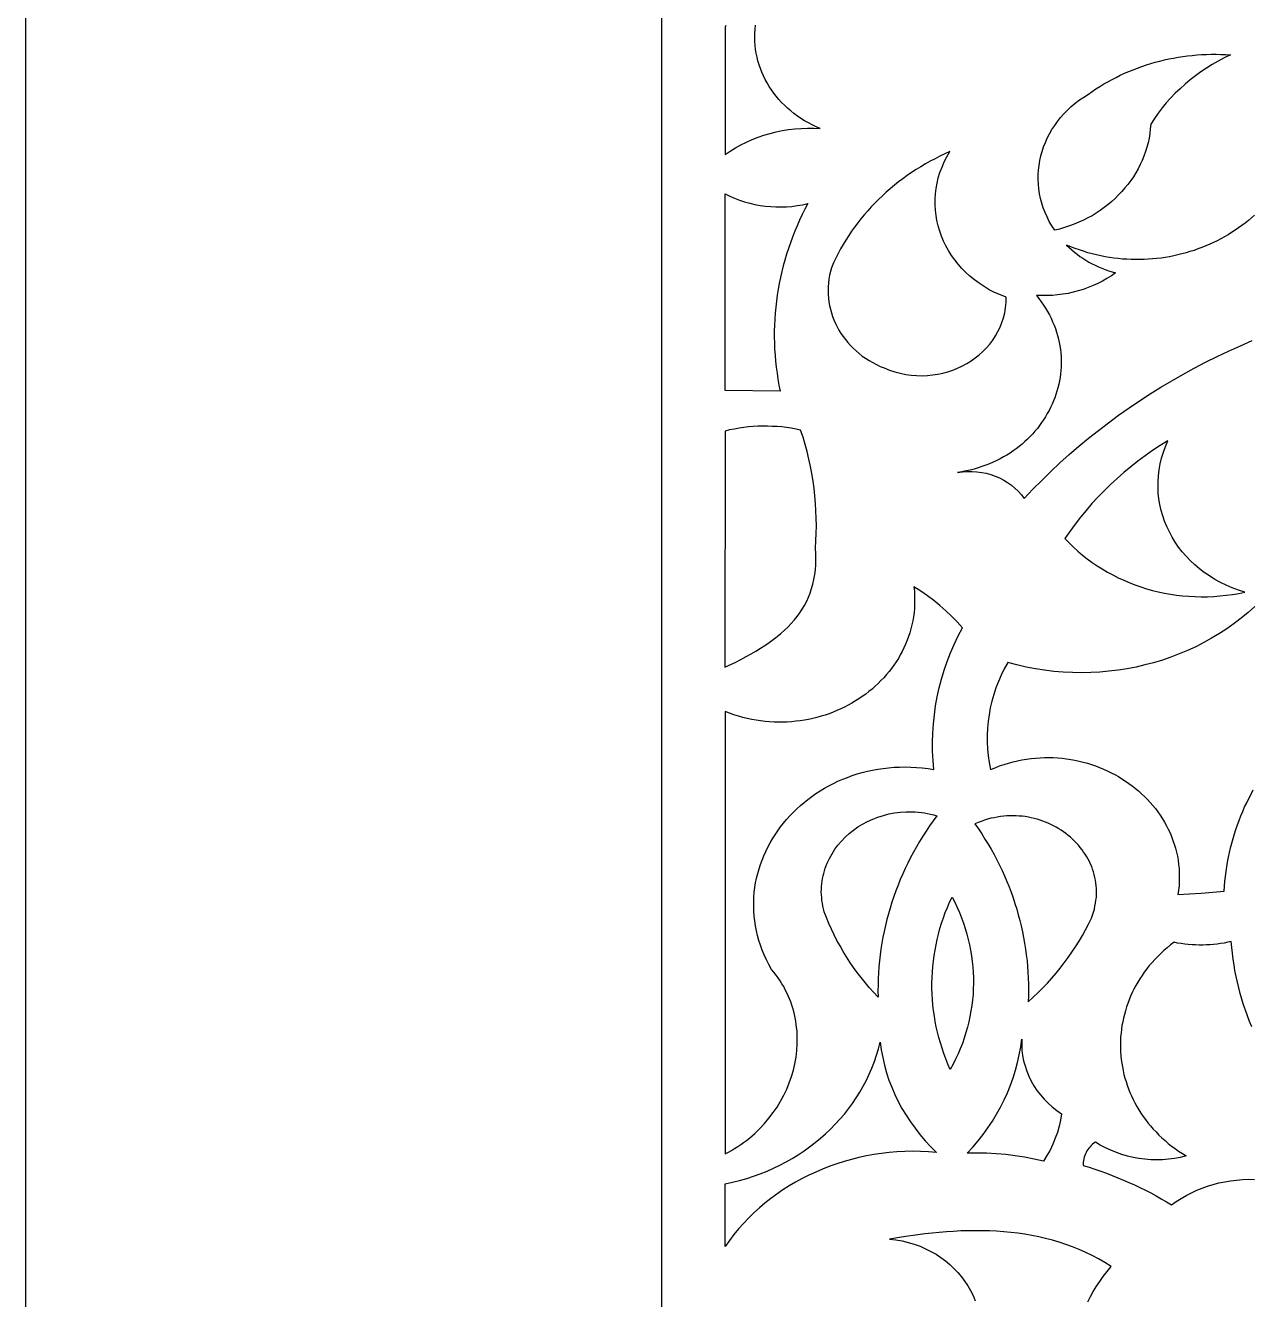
# Model space of a CAD drawing. Extents: x -3069 to -2029, y 258 to 1298.
# Drawn here: x -3069.2 to -2972.8, y 633.8 to 734 of the extents above; entities that cross this region are included whole.
import ezdxf

# ---------------------------------------------------------------- set-up
doc = ezdxf.new("R2010")
doc.units = 0
doc.layers.add('LAYER_1', color=18, linetype='CONTINUOUS')
doc.layers.add('LAYER_2', color=174, linetype='CONTINUOUS')

msp = doc.modelspace()

# ---------------------------------------------------------------- linework, layer by layer
at = {"layer": 'LAYER_1'}
for points in [[(-2333.8, 257.75), (-2029.19, 562.36), (-2029.19, 993.14), (-2333.8, 1297.75), (-2764.58, 1297.75), (-3069.19, 993.14), (-3069.19, 562.36), (-2764.58, 257.75)], [(-2988.26, 717.85), (-2988.48, 718.19), (-2988.68, 718.54), (-2988.86, 718.9), (-2989.02, 719.26), (-2989.16, 719.62), (-2989.28, 719.99), (-2989.37, 720.36), (-2989.45, 720.73), (-2989.5, 721.1), (-2989.54, 721.48), (-2989.56, 721.85), (-2989.55, 722.22), (-2989.53, 722.59), (-2989.49, 722.96), (-2989.43, 723.33), (-2989.35, 723.7), (-2989.25, 724.06), (-2989.13, 724.41), (-2988.99, 724.76), (-2988.84, 725.11), (-2988.66, 725.45), (-2988.47, 725.78), (-2988.26, 726.1), (-2988.04, 726.42), (-2987.79, 726.72), (-2987.53, 727.02), (-2987.25, 727.31), (-2986.96, 727.58), (-2986.65, 727.84), (-2986.32, 728.1), (-2985.97, 728.33), (-2985.61, 728.56), (-2985.31, 728.77), (-2985.01, 728.97), (-2984.7, 729.17), (-2984.39, 729.36), (-2984.07, 729.54), (-2983.75, 729.71), (-2983.42, 729.88), (-2983.1, 730.04), (-2982.76, 730.2), (-2982.43, 730.34), (-2982.09, 730.48), (-2981.75, 730.61), (-2981.4, 730.74), (-2981.05, 730.86), (-2980.7, 730.97), (-2980.35, 731.07), (-2979.99, 731.16), (-2979.63, 731.25), (-2979.27, 731.33), (-2978.91, 731.4), (-2978.54, 731.46), (-2978.18, 731.52), (-2977.81, 731.57), (-2977.44, 731.61), (-2977.07, 731.64), (-2976.7, 731.67), (-2976.32, 731.69), (-2975.95, 731.7), (-2975.57, 731.7), (-2975.2, 731.69), (-2974.82, 731.67), (-2974.44, 731.65), (-2974.93, 731.41), (-2975.41, 731.16), (-2975.87, 730.89), (-2976.33, 730.61), (-2976.77, 730.32), (-2977.19, 730.01), (-2977.61, 729.68), (-2978.01, 729.34), (-2978.4, 728.99), (-2978.78, 728.63), (-2979.14, 728.25), (-2979.48, 727.87), (-2979.81, 727.47), (-2980.13, 727.06), (-2980.42, 726.64), (-2980.71, 726.2), (-2980.74, 725.83), (-2980.78, 725.46), (-2980.84, 725.1), (-2980.92, 724.74), (-2981.01, 724.38), (-2981.12, 724.04), (-2981.25, 723.69), (-2981.38, 723.35), (-2981.54, 723.02), (-2981.7, 722.69), (-2981.88, 722.38), (-2982.07, 722.06), (-2982.28, 721.76), (-2982.5, 721.46), (-2982.73, 721.18), (-2982.97, 720.9), (-2983.23, 720.63), (-2983.49, 720.36), (-2983.77, 720.11), (-2984.06, 719.87), (-2984.36, 719.64), (-2984.67, 719.42), (-2984.99, 719.2), (-2985.32, 719), (-2985.65, 718.82), (-2986, 718.64), (-2986.36, 718.48), (-2986.72, 718.32), (-2987.1, 718.19), (-2987.48, 718.06), (-2987.87, 717.95)], [(-3001.67, 707.02), (-3001.25, 706.85), (-3000.83, 706.71), (-3000.4, 706.6), (-2999.97, 706.51), (-2999.54, 706.45), (-2999.12, 706.42), (-2998.69, 706.41), (-2998.27, 706.43), (-2997.86, 706.47), (-2997.45, 706.54), (-2997.05, 706.62), (-2996.65, 706.73), (-2996.26, 706.86), (-2995.89, 707.01), (-2995.52, 707.19), (-2995.17, 707.38), (-2994.83, 707.59), (-2994.51, 707.82), (-2994.2, 708.06), (-2993.9, 708.33), (-2993.63, 708.61), (-2993.37, 708.9), (-2993.13, 709.21), (-2992.92, 709.54), (-2992.72, 709.88), (-2992.55, 710.23), (-2992.41, 710.59), (-2992.29, 710.97), (-2992.19, 711.36), (-2992.12, 711.76), (-2992.1, 711.96), (-2992.08, 712.17), (-2992.08, 712.38), (-2992.07, 712.59), (-2992.53, 712.77), (-2992.98, 712.97), (-2993.4, 713.18), (-2993.81, 713.42), (-2994.2, 713.68), (-2994.57, 713.95), (-2994.92, 714.24), (-2995.25, 714.54), (-2995.56, 714.85), (-2995.85, 715.18), (-2996.12, 715.53), (-2996.37, 715.88), (-2996.6, 716.25), (-2996.81, 716.62), (-2997, 717), (-2997.16, 717.39), (-2997.3, 717.79), (-2997.42, 718.2), (-2997.52, 718.61), (-2997.59, 719.02), (-2997.64, 719.44), (-2997.66, 719.86), (-2997.66, 720.29), (-2997.63, 720.71), (-2997.58, 721.14), (-2997.51, 721.56), (-2997.41, 721.98), (-2997.28, 722.4), (-2997.12, 722.82), (-2996.94, 723.23), (-2996.73, 723.64), (-2996.5, 724.04), (-2996.9, 723.86), (-2997.29, 723.67), (-2997.67, 723.48), (-2998.05, 723.28), (-2998.43, 723.07), (-2998.79, 722.85), (-2999.15, 722.63), (-2999.51, 722.39), (-2999.86, 722.15), (-3000.2, 721.91), (-3000.54, 721.65), (-3000.86, 721.39), (-3001.19, 721.12), (-3001.5, 720.85), (-3001.81, 720.57), (-3002.11, 720.28), (-3002.4, 719.99), (-3002.68, 719.69), (-3002.96, 719.38), (-3003.23, 719.07), (-3003.49, 718.75), (-3003.74, 718.43), (-3003.99, 718.1), (-3004.23, 717.77), (-3004.45, 717.43), (-3004.67, 717.08), (-3004.88, 716.73), (-3005.09, 716.38), (-3005.28, 716.02), (-3005.46, 715.66), (-3005.64, 715.29), (-3005.8, 714.91), (-3005.89, 714.61), (-3005.96, 714.31), (-3006.01, 714.01), (-3006.05, 713.71), (-3006.07, 713.41), (-3006.08, 713.11), (-3006.07, 712.81), (-3006.05, 712.51), (-3006.01, 712.22), (-3005.96, 711.93), (-3005.9, 711.64), (-3005.82, 711.36), (-3005.73, 711.07), (-3005.62, 710.8), (-3005.5, 710.53), (-3005.37, 710.26), (-3005.23, 710), (-3005.07, 709.74), (-3004.9, 709.49), (-3004.72, 709.25), (-3004.53, 709.02), (-3004.32, 708.79), (-3004.1, 708.57), (-3003.88, 708.36), (-3003.64, 708.15), (-3003.39, 707.96), (-3003.13, 707.78), (-3002.86, 707.6), (-3002.57, 707.44), (-3002.28, 707.29), (-3001.98, 707.15)], [(-3014.18, 720.72), (-3013.81, 720.54), (-3013.43, 720.37), (-3013.04, 720.22), (-3012.64, 720.09), (-3012.24, 719.98), (-3011.83, 719.89), (-3011.42, 719.81), (-3011.01, 719.75), (-3010.59, 719.71), (-3010.18, 719.69), (-3009.76, 719.69), (-3009.34, 719.7), (-3008.92, 719.73), (-3008.5, 719.79), (-3008.08, 719.86), (-3007.67, 719.95), (-3007.9, 719.52), (-3008.11, 719.09), (-3008.32, 718.65), (-3008.52, 718.21), (-3008.7, 717.77), (-3008.88, 717.32), (-3009.04, 716.87), (-3009.2, 716.42), (-3009.35, 715.97), (-3009.48, 715.51), (-3009.61, 715.06), (-3009.72, 714.6), (-3009.83, 714.14), (-3009.92, 713.67), (-3010.01, 713.21), (-3010.08, 712.74), (-3010.14, 712.28), (-3010.2, 711.81), (-3010.24, 711.34), (-3010.27, 710.87), (-3010.29, 710.4), (-3010.31, 709.93), (-3010.31, 709.45), (-3010.3, 708.98), (-3010.28, 708.51), (-3010.25, 708.04), (-3010.21, 707.57), (-3010.16, 707.09), (-3010.09, 706.62), (-3010.02, 706.15), (-3009.94, 705.68), (-3009.84, 705.21), (-3014.18, 705.25)], [(-3014.18, 702.06), (-3014.19, 683.48), (-3013.34, 683.89), (-3012.93, 684.1), (-3012.53, 684.32), (-3012.14, 684.53), (-3011.77, 684.75), (-3011.4, 684.97), (-3011.05, 685.2), (-3010.72, 685.43), (-3010.39, 685.66), (-3010.08, 685.9), (-3009.79, 686.14), (-3009.5, 686.4), (-3009.23, 686.65), (-3008.98, 686.92), (-3008.74, 687.19), (-3008.51, 687.47), (-3008.3, 687.75), (-3008.11, 688.05), (-3007.93, 688.35), (-3007.76, 688.67), (-3007.62, 688.99), (-3007.49, 689.32), (-3007.37, 689.67), (-3007.27, 690.02), (-3007.19, 690.39), (-3007.13, 690.77), (-3007.08, 691.15), (-3007.05, 691.56), (-3007.04, 691.97), (-3007.05, 692.4), (-3007.08, 692.84), (-3007.04, 693.43), (-3007.01, 694.02), (-3007, 694.61), (-3007.01, 695.2), (-3007.03, 695.78), (-3007.07, 696.37), (-3007.12, 696.96), (-3007.18, 697.54), (-3007.26, 698.12), (-3007.36, 698.71), (-3007.47, 699.28), (-3007.59, 699.86), (-3007.73, 700.44), (-3007.89, 701.01), (-3008.05, 701.58), (-3008.24, 702.14), (-3008.6, 702.22), (-3008.97, 702.28), (-3009.35, 702.34), (-3009.72, 702.38), (-3010.09, 702.41), (-3010.47, 702.43), (-3010.84, 702.45), (-3011.22, 702.45), (-3011.59, 702.44), (-3011.96, 702.41), (-3012.34, 702.38), (-3012.71, 702.34), (-3013.08, 702.29), (-3013.45, 702.22), (-3013.82, 702.15)], [(-2973.3, 689.39), (-2973.81, 689.55), (-2974.3, 689.73), (-2974.77, 689.93), (-2975.23, 690.15), (-2975.67, 690.39), (-2976.09, 690.66), (-2976.5, 690.93), (-2976.88, 691.23), (-2977.25, 691.54), (-2977.6, 691.87), (-2977.92, 692.22), (-2978.23, 692.57), (-2978.51, 692.94), (-2978.78, 693.32), (-2979.02, 693.72), (-2979.24, 694.12), (-2979.43, 694.54), (-2979.61, 694.96), (-2979.75, 695.39), (-2979.88, 695.82), (-2979.98, 696.27), (-2980.06, 696.72), (-2980.11, 697.17), (-2980.13, 697.62), (-2980.13, 698.08), (-2980.1, 698.54), (-2980.05, 699.01), (-2979.96, 699.47), (-2979.85, 699.93), (-2979.71, 700.39), (-2979.54, 700.84), (-2979.35, 701.3), (-2979.96, 700.92), (-2980.56, 700.52), (-2981.14, 700.11), (-2981.72, 699.69), (-2982.28, 699.25), (-2982.82, 698.8), (-2983.35, 698.34), (-2983.87, 697.86), (-2984.37, 697.37), (-2984.86, 696.86), (-2985.33, 696.35), (-2985.79, 695.82), (-2986.23, 695.29), (-2986.66, 694.74), (-2987.06, 694.17), (-2987.46, 693.6), (-2987.13, 693.26), (-2986.79, 692.93), (-2986.43, 692.61), (-2986.07, 692.3), (-2985.7, 692.01), (-2985.31, 691.73), (-2984.92, 691.46), (-2984.52, 691.21), (-2984.11, 690.97), (-2983.69, 690.74), (-2983.27, 690.52), (-2982.83, 690.32), (-2982.39, 690.14), (-2981.95, 689.97), (-2981.49, 689.81), (-2981.04, 689.66), (-2980.57, 689.53), (-2980.11, 689.42), (-2979.63, 689.32), (-2979.16, 689.23), (-2978.68, 689.16), (-2978.2, 689.11), (-2977.71, 689.06), (-2977.22, 689.04), (-2976.74, 689.03), (-2976.25, 689.03), (-2975.75, 689.05), (-2975.26, 689.09), (-2974.77, 689.14), (-2974.28, 689.21), (-2973.79, 689.29)], [(-3014.18, 680.01), (-3014.18, 645.2), (-3013.92, 645.34), (-3013.67, 645.48), (-3013.43, 645.63), (-3013.18, 645.78), (-3012.95, 645.94), (-3012.72, 646.1), (-3012.49, 646.27), (-3012.27, 646.45), (-3012.06, 646.63), (-3011.85, 646.81), (-3011.65, 647), (-3011.45, 647.2), (-3011.08, 647.6), (-3010.73, 648.02), (-3010.4, 648.45), (-3010.09, 648.89), (-3009.81, 649.35), (-3009.56, 649.82), (-3009.33, 650.3), (-3009.13, 650.79), (-3008.96, 651.29), (-3008.81, 651.79), (-3008.69, 652.3), (-3008.6, 652.82), (-3008.54, 653.33), (-3008.5, 653.85), (-3008.5, 654.36), (-3008.51, 654.62), (-3008.52, 654.88), (-3008.55, 655.14), (-3008.58, 655.39), (-3008.62, 655.65), (-3008.67, 655.9), (-3008.72, 656.16), (-3008.78, 656.41), (-3008.85, 656.66), (-3008.93, 656.91), (-3009.02, 657.16), (-3009.11, 657.4), (-3009.22, 657.64), (-3009.33, 657.88), (-3009.45, 658.12), (-3009.57, 658.36), (-3009.71, 658.59), (-3009.85, 658.82), (-3010.01, 659.05), (-3010.17, 659.27), (-3010.34, 659.49), (-3010.52, 659.71), (-3010.73, 660.09), (-3010.92, 660.47), (-3011.1, 660.85), (-3011.25, 661.23), (-3011.39, 661.61), (-3011.52, 662), (-3011.63, 662.38), (-3011.72, 662.76), (-3011.79, 663.15), (-3011.85, 663.53), (-3011.89, 663.91), (-3011.92, 664.29), (-3011.93, 664.67), (-3011.93, 665.05), (-3011.91, 665.42), (-3011.88, 665.8), (-3011.84, 666.17), (-3011.78, 666.53), (-3011.7, 666.9), (-3011.61, 667.26), (-3011.51, 667.62), (-3011.4, 667.97), (-3011.27, 668.32), (-3011.13, 668.66), (-3010.98, 669), (-3010.81, 669.34), (-3010.64, 669.67), (-3010.45, 669.99), (-3010.25, 670.31), (-3010.04, 670.62), (-3009.81, 670.92), (-3009.58, 671.22), (-3009.34, 671.51), (-3009.08, 671.8), (-3008.82, 672.07), (-3008.54, 672.34), (-3008.26, 672.6), (-3007.97, 672.85), (-3007.66, 673.09), (-3007.35, 673.32), (-3007.03, 673.55), (-3006.7, 673.76), (-3006.36, 673.97), (-3006.02, 674.16), (-3005.66, 674.34), (-3005.3, 674.51), (-3004.93, 674.68), (-3004.56, 674.82), (-3004.18, 674.96), (-3003.79, 675.09), (-3003.39, 675.2), (-3002.99, 675.3), (-3002.58, 675.39), (-3002.17, 675.47), (-3001.75, 675.53), (-3001.32, 675.58), (-3000.89, 675.61), (-3000.46, 675.63), (-3000.02, 675.64), (-2999.58, 675.63), (-2999.13, 675.6), (-2998.68, 675.56), (-2998.22, 675.51), (-2997.76, 675.43), (-2997.82, 676.15), (-2997.86, 676.87), (-2997.86, 677.59), (-2997.84, 678.31), (-2997.79, 679.02), (-2997.72, 679.74), (-2997.62, 680.45), (-2997.49, 681.15), (-2997.33, 681.86), (-2997.15, 682.55), (-2996.94, 683.24), (-2996.71, 683.93), (-2996.45, 684.61), (-2996.16, 685.28), (-2995.85, 685.94), (-2995.52, 686.59), (-2995.93, 687.05), (-2996.36, 687.5), (-2996.81, 687.93), (-2997.28, 688.34), (-2997.77, 688.73), (-2998.27, 689.11), (-2998.79, 689.47), (-2999.33, 689.81), (-2999.29, 689.46), (-2999.27, 689.12), (-2999.27, 688.78), (-2999.27, 688.45), (-2999.29, 688.11), (-2999.32, 687.79), (-2999.36, 687.46), (-2999.42, 687.14), (-2999.48, 686.82), (-2999.56, 686.51), (-2999.65, 686.2), (-2999.75, 685.9), (-2999.86, 685.6), (-2999.98, 685.3), (-3000.11, 685.02), (-3000.25, 684.73), (-3000.4, 684.45), (-3000.55, 684.18), (-3000.72, 683.91), (-3000.9, 683.65), (-3001.09, 683.39), (-3001.28, 683.14), (-3001.49, 682.9), (-3001.7, 682.66), (-3001.92, 682.43), (-3002.14, 682.2), (-3002.38, 681.99), (-3002.62, 681.77), (-3002.87, 681.57), (-3003.12, 681.37), (-3003.39, 681.18), (-3003.65, 681), (-3003.93, 680.83), (-3004.21, 680.66), (-3004.49, 680.5), (-3004.78, 680.35), (-3005.08, 680.21), (-3005.38, 680.07), (-3005.69, 679.95), (-3006, 679.83), (-3006.31, 679.72), (-3006.63, 679.63), (-3006.95, 679.53), (-3007.28, 679.45), (-3007.61, 679.38), (-3007.94, 679.32), (-3008.27, 679.27), (-3008.61, 679.23), (-3008.95, 679.19), (-3009.29, 679.17), (-3009.64, 679.16), (-3009.98, 679.16), (-3010.33, 679.17), (-3010.68, 679.19), (-3011.03, 679.22), (-3011.38, 679.26), (-3011.73, 679.31), (-3012.08, 679.38), (-3012.43, 679.46), (-3012.78, 679.54), (-3013.13, 679.64), (-3013.48, 679.75), (-3013.83, 679.88)], [(-3002.15, 657.54), (-3002.5, 657.92), (-3002.84, 658.29), (-3003.17, 658.68), (-3003.48, 659.07), (-3003.79, 659.47), (-3004.08, 659.87), (-3004.36, 660.29), (-3004.63, 660.7), (-3004.89, 661.13), (-3005.14, 661.56), (-3005.38, 661.99), (-3005.6, 662.43), (-3005.82, 662.88), (-3006.02, 663.33), (-3006.2, 663.79), (-3006.38, 664.25), (-3006.44, 664.47), (-3006.49, 664.7), (-3006.53, 664.92), (-3006.56, 665.14), (-3006.58, 665.36), (-3006.6, 665.58), (-3006.61, 665.8), (-3006.6, 666.02), (-3006.59, 666.23), (-3006.57, 666.44), (-3006.55, 666.65), (-3006.51, 666.86), (-3006.47, 667.07), (-3006.42, 667.27), (-3006.36, 667.47), (-3006.3, 667.67), (-3006.15, 668.06), (-3005.98, 668.44), (-3005.77, 668.8), (-3005.55, 669.16), (-3005.3, 669.49), (-3005.02, 669.81), (-3004.73, 670.12), (-3004.41, 670.4), (-3004.08, 670.67), (-3003.73, 670.92), (-3003.36, 671.15), (-3002.97, 671.35), (-3002.57, 671.54), (-3002.16, 671.7), (-3001.73, 671.83), (-3001.3, 671.94), (-3000.85, 672.03), (-3000.39, 672.08), (-2999.93, 672.11), (-2999.46, 672.11), (-2999.22, 672.1), (-2998.98, 672.08), (-2998.74, 672.06), (-2998.5, 672.02), (-2998.26, 671.98), (-2998.02, 671.93), (-2997.77, 671.87), (-2997.53, 671.8), (-2997.82, 671.4), (-2998.1, 671), (-2998.37, 670.6), (-2998.63, 670.19), (-2998.88, 669.77), (-2999.13, 669.36), (-2999.36, 668.94), (-2999.59, 668.51), (-2999.8, 668.08), (-3000.01, 667.65), (-3000.21, 667.22), (-3000.4, 666.78), (-3000.57, 666.34), (-3000.74, 665.89), (-3000.9, 665.45), (-3001.06, 665), (-3001.2, 664.54), (-3001.33, 664.09), (-3001.45, 663.63), (-3001.56, 663.17), (-3001.67, 662.71), (-3001.76, 662.25), (-3001.84, 661.79), (-3001.92, 661.32), (-3001.98, 660.85), (-3002.04, 660.38), (-3002.08, 659.91), (-3002.12, 659.44), (-3002.14, 658.97), (-3002.15, 658.49), (-3002.16, 658.02)], [(-2990.34, 657.17), (-2989.95, 657.53), (-2989.57, 657.89), (-2989.2, 658.26), (-2988.83, 658.64), (-2988.48, 659.03), (-2988.14, 659.42), (-2987.82, 659.82), (-2987.5, 660.23), (-2987.19, 660.65), (-2986.9, 661.07), (-2986.61, 661.5), (-2986.34, 661.93), (-2986.08, 662.37), (-2985.83, 662.82), (-2985.6, 663.28), (-2985.37, 663.74), (-2985.28, 663.97), (-2985.21, 664.21), (-2985.14, 664.45), (-2985.09, 664.68), (-2985.04, 664.92), (-2985.01, 665.15), (-2984.98, 665.38), (-2984.97, 665.62), (-2984.97, 665.84), (-2984.97, 666.07), (-2984.99, 666.29), (-2985.01, 666.52), (-2985.05, 666.74), (-2985.09, 666.95), (-2985.15, 667.17), (-2985.21, 667.38), (-2985.28, 667.59), (-2985.35, 667.8), (-2985.44, 668), (-2985.53, 668.2), (-2985.63, 668.39), (-2985.74, 668.58), (-2985.86, 668.77), (-2985.98, 668.95), (-2986.11, 669.13), (-2986.25, 669.31), (-2986.39, 669.48), (-2986.54, 669.64), (-2986.7, 669.8), (-2986.86, 669.96), (-2987.02, 670.11), (-2987.2, 670.26), (-2987.38, 670.4), (-2987.56, 670.53), (-2987.75, 670.66), (-2987.94, 670.78), (-2988.14, 670.9), (-2988.34, 671.01), (-2988.55, 671.11), (-2988.76, 671.21), (-2988.97, 671.3), (-2989.19, 671.38), (-2989.41, 671.46), (-2989.64, 671.53), (-2989.86, 671.59), (-2990.1, 671.64), (-2990.33, 671.69), (-2990.57, 671.73), (-2990.8, 671.76), (-2991.04, 671.78), (-2991.29, 671.8), (-2991.53, 671.8), (-2991.78, 671.8), (-2992.02, 671.79), (-2992.27, 671.77), (-2992.52, 671.74), (-2992.77, 671.7), (-2993.02, 671.65), (-2993.27, 671.6), (-2993.53, 671.53), (-2993.78, 671.45), (-2994.03, 671.36), (-2994.28, 671.27), (-2994.53, 671.16), (-2994.26, 670.77), (-2993.99, 670.37), (-2993.74, 669.97), (-2993.49, 669.57), (-2993.26, 669.16), (-2993.03, 668.75), (-2992.81, 668.34), (-2992.6, 667.92), (-2992.4, 667.5), (-2992.21, 667.07), (-2992.02, 666.64), (-2991.85, 666.21), (-2991.68, 665.78), (-2991.53, 665.34), (-2991.38, 664.9), (-2991.24, 664.46), (-2991.12, 664.02), (-2991, 663.57), (-2990.89, 663.13), (-2990.79, 662.68), (-2990.7, 662.22), (-2990.62, 661.77), (-2990.55, 661.32), (-2990.49, 660.86), (-2990.43, 660.4), (-2990.39, 659.94), (-2990.36, 659.49), (-2990.34, 659.02), (-2990.32, 658.56), (-2990.32, 658.1), (-2990.33, 657.64)], [(-2996.47, 651.85), (-2996.65, 652.26), (-2996.81, 652.67), (-2996.97, 653.09), (-2997.11, 653.51), (-2997.24, 653.93), (-2997.36, 654.35), (-2997.47, 654.77), (-2997.57, 655.2), (-2997.65, 655.63), (-2997.72, 656.05), (-2997.78, 656.48), (-2997.83, 656.91), (-2997.87, 657.35), (-2997.9, 657.78), (-2997.91, 658.21), (-2997.91, 658.64), (-2997.9, 659.07), (-2997.88, 659.51), (-2997.84, 659.94), (-2997.8, 660.37), (-2997.74, 660.8), (-2997.67, 661.23), (-2997.59, 661.65), (-2997.5, 662.08), (-2997.39, 662.5), (-2997.28, 662.93), (-2997.15, 663.35), (-2997.01, 663.76), (-2996.86, 664.18), (-2996.69, 664.59), (-2996.52, 665), (-2996.33, 665.41), (-2996.12, 665), (-2995.93, 664.59), (-2995.75, 664.18), (-2995.58, 663.77), (-2995.43, 663.35), (-2995.29, 662.93), (-2995.16, 662.5), (-2995.05, 662.08), (-2994.95, 661.65), (-2994.87, 661.22), (-2994.8, 660.79), (-2994.74, 660.35), (-2994.7, 659.92), (-2994.67, 659.49), (-2994.65, 659.05), (-2994.65, 658.61), (-2994.66, 658.18), (-2994.68, 657.74), (-2994.72, 657.31), (-2994.77, 656.88), (-2994.84, 656.45), (-2994.92, 656.01), (-2995.01, 655.59), (-2995.12, 655.16), (-2995.24, 654.74), (-2995.38, 654.31), (-2995.52, 653.89), (-2995.69, 653.48), (-2995.86, 653.07), (-2996.05, 652.66), (-2996.25, 652.25)], [(-3014.18, 642.76), (-3014.17, 642.85), (-3013.6, 642.97), (-3013.04, 643.11), (-3012.48, 643.27), (-3011.94, 643.45), (-3011.41, 643.64), (-3010.88, 643.85), (-3010.37, 644.08), (-3009.87, 644.32), (-3009.38, 644.58), (-3008.9, 644.85), (-3008.43, 645.14), (-3007.97, 645.44), (-3007.53, 645.76), (-3007.09, 646.09), (-3006.68, 646.43), (-3006.27, 646.79), (-3005.88, 647.16), (-3005.51, 647.54), (-3005.15, 647.93), (-3004.8, 648.34), (-3004.47, 648.76), (-3004.16, 649.18), (-3003.86, 649.62), (-3003.58, 650.07), (-3003.31, 650.53), (-3003.07, 651), (-3002.84, 651.47), (-3002.63, 651.96), (-3002.44, 652.46), (-3002.27, 652.96), (-3002.11, 653.47), (-3001.98, 653.99), (-3001.9, 653.38), (-3001.78, 652.78), (-3001.65, 652.18), (-3001.48, 651.59), (-3001.29, 651.01), (-3001.07, 650.44), (-3000.83, 649.88), (-3000.56, 649.32), (-3000.27, 648.78), (-2999.95, 648.24), (-2999.61, 647.72), (-2999.24, 647.22), (-2998.86, 646.72), (-2998.45, 646.24), (-2998.01, 645.77), (-2997.56, 645.32), (-2998.18, 645.37), (-2998.8, 645.4), (-2999.42, 645.41), (-3000.04, 645.39), (-3000.66, 645.36), (-3001.27, 645.31), (-3001.87, 645.24), (-3002.47, 645.15), (-3003.07, 645.04), (-3003.66, 644.92), (-3004.24, 644.77), (-3004.82, 644.61), (-3005.39, 644.43), (-3005.95, 644.23), (-3006.51, 644.01), (-3007.05, 643.78), (-3007.59, 643.53), (-3008.11, 643.27), (-3008.63, 642.98), (-3009.14, 642.68), (-3009.63, 642.37), (-3010.11, 642.04), (-3010.58, 641.69), (-3011.04, 641.33), (-3011.48, 640.96), (-3011.91, 640.57), (-3012.33, 640.16), (-3012.73, 639.74), (-3013.12, 639.31), (-3013.49, 638.86), (-3013.84, 638.4), (-3014.18, 637.92)], [(-2989.14, 644.64), (-2989.88, 644.8), (-2990.62, 644.94), (-2991.37, 645.06), (-2992.11, 645.15), (-2992.87, 645.21), (-2993.62, 645.25), (-2994.38, 645.27), (-2995.13, 645.26), (-2994.7, 645.74), (-2994.28, 646.24), (-2993.88, 646.74), (-2993.51, 647.26), (-2993.16, 647.79), (-2992.83, 648.34), (-2992.52, 648.89), (-2992.24, 649.45), (-2991.98, 650.02), (-2991.74, 650.6), (-2991.53, 651.19), (-2991.34, 651.79), (-2991.18, 652.39), (-2991.04, 653), (-2990.93, 653.62), (-2990.85, 654.23), (-2990.85, 653.8), (-2990.83, 653.37), (-2990.78, 652.95), (-2990.7, 652.53), (-2990.59, 652.12), (-2990.45, 651.71), (-2990.29, 651.32), (-2990.1, 650.93), (-2989.89, 650.56), (-2989.65, 650.2), (-2989.38, 649.85), (-2989.09, 649.52), (-2988.78, 649.2), (-2988.45, 648.9), (-2988.09, 648.62), (-2987.71, 648.35), (-2987.8, 647.86), (-2987.91, 647.38), (-2988.04, 646.9), (-2988.21, 646.43), (-2988.4, 645.97), (-2988.62, 645.51), (-2988.87, 645.07)]]:
    msp.add_lwpolyline(points, close=True, dxfattribs=at)
for points in [[(-3014.13, 733.96), (-3014.17, 733.83), (-3014.18, 733.67), (-3014.18, 723.81), (-3013.78, 724.08), (-3013.36, 724.34), (-3012.93, 724.57), (-3012.49, 724.79), (-3012.04, 724.99), (-3011.58, 725.17), (-3011.12, 725.33), (-3010.64, 725.47), (-3010.16, 725.59), (-3009.68, 725.69), (-3009.19, 725.77), (-3008.69, 725.83), (-3008.2, 725.87), (-3007.69, 725.89), (-3007.19, 725.89), (-3006.69, 725.86), (-3007.01, 726), (-3007.32, 726.15), (-3007.63, 726.31), (-3007.93, 726.47), (-3008.21, 726.65), (-3008.49, 726.84), (-3008.76, 727.04), (-3009.02, 727.24), (-3009.27, 727.46), (-3009.51, 727.68), (-3009.73, 727.91), (-3009.95, 728.15), (-3010.16, 728.39), (-3010.35, 728.64), (-3010.54, 728.9), (-3010.71, 729.17), (-3010.87, 729.44), (-3011.02, 729.71), (-3011.16, 730), (-3011.29, 730.28), (-3011.4, 730.57), (-3011.5, 730.87), (-3011.59, 731.17), (-3011.66, 731.47), (-3011.73, 731.77), (-3011.78, 732.08), (-3011.81, 732.39), (-3011.83, 732.71), (-3011.84, 733.02), (-3011.83, 733.34), (-3011.81, 733.66), (-3011.78, 733.98)], [(-2972.55, 719.05), (-2972.79, 718.84), (-2973.03, 718.63), (-2973.29, 718.42), (-2973.54, 718.23), (-2973.81, 718.04), (-2974.07, 717.85), (-2974.35, 717.67), (-2974.62, 717.5), (-2974.9, 717.34), (-2975.19, 717.18), (-2975.48, 717.03), (-2975.77, 716.89), (-2976.07, 716.75), (-2976.37, 716.62), (-2976.68, 716.5), (-2976.99, 716.38), (-2977.3, 716.27), (-2977.62, 716.17), (-2977.93, 716.08), (-2978.25, 715.99), (-2978.58, 715.91), (-2978.9, 715.84), (-2979.23, 715.77), (-2979.56, 715.72), (-2979.89, 715.67), (-2980.23, 715.63), (-2980.56, 715.6), (-2980.9, 715.57), (-2981.23, 715.56), (-2981.57, 715.55), (-2981.91, 715.55), (-2982.25, 715.55), (-2982.59, 715.57), (-2982.93, 715.59), (-2983.27, 715.63), (-2983.61, 715.67), (-2983.96, 715.72), (-2984.3, 715.77), (-2984.64, 715.84), (-2984.98, 715.92), (-2985.31, 716), (-2985.65, 716.09), (-2985.99, 716.2), (-2986.32, 716.31), (-2986.66, 716.43), (-2986.99, 716.56), (-2987.32, 716.69), (-2987.12, 716.5), (-2986.92, 716.32), (-2986.71, 716.14), (-2986.49, 715.97), (-2986.27, 715.8), (-2986.04, 715.65), (-2985.81, 715.5), (-2985.57, 715.35), (-2985.32, 715.22), (-2985.07, 715.1), (-2984.81, 714.98), (-2984.55, 714.87), (-2984.29, 714.77), (-2984.02, 714.67), (-2983.75, 714.59), (-2983.47, 714.51), (-2983.8, 714.28), (-2984.15, 714.06), (-2984.5, 713.86), (-2984.87, 713.67), (-2985.24, 713.5), (-2985.62, 713.34), (-2986.01, 713.2), (-2986.4, 713.08), (-2986.8, 712.98), (-2987.2, 712.89), (-2987.61, 712.82), (-2988.03, 712.77), (-2988.44, 712.73), (-2988.86, 712.71), (-2989.28, 712.71), (-2989.7, 712.73), (-2989.5, 712.48), (-2989.31, 712.23), (-2989.14, 711.97), (-2988.97, 711.72), (-2988.82, 711.46), (-2988.67, 711.19), (-2988.54, 710.93), (-2988.42, 710.66), (-2988.3, 710.39), (-2988.2, 710.12), (-2988.11, 709.85), (-2988.03, 709.57), (-2987.96, 709.3), (-2987.9, 709.02), (-2987.85, 708.75), (-2987.81, 708.47), (-2987.78, 708.2), (-2987.76, 707.92), (-2987.75, 707.64), (-2987.75, 707.37), (-2987.76, 707.09), (-2987.78, 706.82), (-2987.81, 706.55), (-2987.84, 706.28), (-2987.89, 706.01), (-2987.94, 705.74), (-2988.01, 705.47), (-2988.08, 705.21), (-2988.16, 704.94), (-2988.25, 704.68), (-2988.35, 704.43), (-2988.46, 704.17), (-2988.58, 703.92), (-2988.7, 703.68), (-2988.84, 703.43), (-2988.98, 703.19), (-2989.13, 702.95), (-2989.29, 702.72), (-2989.45, 702.49), (-2989.62, 702.27), (-2989.81, 702.05), (-2989.99, 701.84), (-2990.19, 701.63), (-2990.39, 701.43), (-2990.6, 701.23), (-2990.82, 701.04), (-2991.05, 700.85), (-2991.28, 700.67), (-2991.52, 700.5), (-2991.77, 700.33), (-2992.02, 700.17), (-2992.28, 700.02), (-2992.55, 699.87), (-2992.82, 699.74), (-2993.1, 699.6), (-2993.39, 699.48), (-2993.68, 699.37), (-2993.98, 699.26), (-2994.28, 699.16), (-2994.6, 699.07), (-2994.91, 698.99), (-2995.23, 698.92), (-2995.56, 698.86), (-2995.9, 698.81), (-2995.51, 698.86), (-2995.13, 698.89), (-2994.75, 698.89), (-2994.37, 698.86), (-2994, 698.81), (-2993.64, 698.74), (-2993.28, 698.64), (-2992.93, 698.52), (-2992.59, 698.37), (-2992.27, 698.2), (-2991.96, 698.02), (-2991.66, 697.8), (-2991.38, 697.57), (-2991.12, 697.32), (-2990.88, 697.05), (-2990.66, 696.76), (-2989.98, 697.48), (-2989.28, 698.18), (-2988.57, 698.87), (-2987.85, 699.55), (-2987.11, 700.21), (-2986.36, 700.86), (-2985.6, 701.49), (-2984.82, 702.11), (-2984.03, 702.71), (-2983.23, 703.3), (-2982.41, 703.88), (-2981.59, 704.44), (-2980.75, 704.98), (-2979.9, 705.51), (-2979.04, 706.02), (-2978.17, 706.52), (-2977.28, 707), (-2976.39, 707.47), (-2975.49, 707.92), (-2974.58, 708.35), (-2973.65, 708.77), (-2972.72, 709.17)], [(-2972.52, 688.27), (-2973.05, 687.8), (-2973.59, 687.35), (-2974.15, 686.92), (-2974.72, 686.51), (-2975.31, 686.13), (-2975.92, 685.77), (-2976.54, 685.42), (-2977.16, 685.1), (-2977.81, 684.81), (-2978.46, 684.53), (-2979.12, 684.28), (-2979.79, 684.05), (-2980.48, 683.84), (-2981.16, 683.66), (-2981.86, 683.5), (-2982.56, 683.37), (-2983.27, 683.25), (-2983.99, 683.17), (-2984.7, 683.1), (-2985.42, 683.06), (-2986.15, 683.05), (-2986.87, 683.06), (-2987.6, 683.1), (-2988.33, 683.16), (-2989.06, 683.24), (-2989.78, 683.36), (-2990.51, 683.5), (-2991.23, 683.66), (-2991.95, 683.85), (-2992.22, 683.37), (-2992.46, 682.87), (-2992.68, 682.36), (-2992.88, 681.85), (-2993.05, 681.34), (-2993.2, 680.81), (-2993.32, 680.28), (-2993.42, 679.75), (-2993.49, 679.22), (-2993.54, 678.68), (-2993.56, 678.14), (-2993.56, 677.6), (-2993.53, 677.06), (-2993.48, 676.52), (-2993.4, 675.98), (-2993.3, 675.44), (-2992.95, 675.58), (-2992.59, 675.72), (-2992.24, 675.84), (-2991.89, 675.94), (-2991.53, 676.04), (-2991.18, 676.12), (-2990.83, 676.19), (-2990.47, 676.25), (-2990.12, 676.3), (-2989.77, 676.34), (-2989.41, 676.36), (-2989.06, 676.37), (-2988.72, 676.38), (-2988.37, 676.37), (-2988.02, 676.35), (-2987.68, 676.32), (-2987.34, 676.28), (-2987, 676.23), (-2986.67, 676.17), (-2986.34, 676.1), (-2986.01, 676.02), (-2985.68, 675.93), (-2985.36, 675.83), (-2985.05, 675.72), (-2984.74, 675.6), (-2984.43, 675.47), (-2984.13, 675.34), (-2983.83, 675.19), (-2983.54, 675.04), (-2983.25, 674.88), (-2982.97, 674.71), (-2982.7, 674.53), (-2982.43, 674.35), (-2982.17, 674.15), (-2981.91, 673.95), (-2981.66, 673.75), (-2981.42, 673.53), (-2981.19, 673.31), (-2980.96, 673.08), (-2980.75, 672.85), (-2980.54, 672.6), (-2980.34, 672.36), (-2980.15, 672.1), (-2979.96, 671.84), (-2979.79, 671.57), (-2979.63, 671.3), (-2979.47, 671.02), (-2979.33, 670.74), (-2979.19, 670.45), (-2979.07, 670.16), (-2978.96, 669.86), (-2978.85, 669.56), (-2978.76, 669.25), (-2978.68, 668.94), (-2978.61, 668.62), (-2978.56, 668.3), (-2978.51, 667.98), (-2978.48, 667.65), (-2978.46, 667.32), (-2978.46, 666.98), (-2978.46, 666.64), (-2978.48, 666.3), (-2978.52, 665.96), (-2978.57, 665.61), (-2977.65, 665.65), (-2976.74, 665.71), (-2975.83, 665.79), (-2974.92, 665.88), (-2974.9, 666.26), (-2974.87, 666.65), (-2974.83, 667.03), (-2974.78, 667.41), (-2974.73, 667.79), (-2974.66, 668.16), (-2974.59, 668.54), (-2974.52, 668.91), (-2974.43, 669.28), (-2974.34, 669.64), (-2974.23, 670.01), (-2974.13, 670.37), (-2974.01, 670.73), (-2973.89, 671.09), (-2973.76, 671.44), (-2973.62, 671.79), (-2973.47, 672.14), (-2973.32, 672.49), (-2973.16, 672.83), (-2973, 673.17), (-2972.82, 673.5), (-2972.64, 673.84)], [(-2972.76, 655.2), (-2972.93, 655.63), (-2973.1, 656.06), (-2973.25, 656.5), (-2973.4, 656.94), (-2973.54, 657.38), (-2973.66, 657.82), (-2973.78, 658.27), (-2973.89, 658.72), (-2973.99, 659.17), (-2974.08, 659.62), (-2974.15, 660.07), (-2974.22, 660.53), (-2974.28, 660.99), (-2974.33, 661.45), (-2974.37, 661.91), (-2974.65, 661.85), (-2974.93, 661.79), (-2975.21, 661.75), (-2975.49, 661.71), (-2975.77, 661.68), (-2976.05, 661.65), (-2976.33, 661.64), (-2976.61, 661.63), (-2976.9, 661.63), (-2977.18, 661.64), (-2977.46, 661.65), (-2977.75, 661.68), (-2978.03, 661.71), (-2978.31, 661.75), (-2978.59, 661.79), (-2978.87, 661.85), (-2979.14, 661.64), (-2979.41, 661.42), (-2979.67, 661.2), (-2979.92, 660.97), (-2980.15, 660.73), (-2980.38, 660.5), (-2980.6, 660.25), (-2980.82, 660.01), (-2981.02, 659.75), (-2981.21, 659.5), (-2981.39, 659.24), (-2981.56, 658.97), (-2981.73, 658.71), (-2981.88, 658.44), (-2982.03, 658.16), (-2982.16, 657.89), (-2982.29, 657.61), (-2982.41, 657.33), (-2982.51, 657.04), (-2982.61, 656.76), (-2982.7, 656.47), (-2982.78, 656.18), (-2982.85, 655.89), (-2982.91, 655.59), (-2982.97, 655.3), (-2983.01, 655.01), (-2983.04, 654.71), (-2983.07, 654.41), (-2983.08, 654.12), (-2983.09, 653.82), (-2983.09, 653.52), (-2983.07, 653.23), (-2983.05, 652.93), (-2983.02, 652.64), (-2982.98, 652.34), (-2982.93, 652.05), (-2982.88, 651.76), (-2982.81, 651.46), (-2982.73, 651.17), (-2982.65, 650.89), (-2982.56, 650.6), (-2982.45, 650.32), (-2982.34, 650.04), (-2982.22, 649.76), (-2982.09, 649.48), (-2981.95, 649.21), (-2981.8, 648.94), (-2981.64, 648.68), (-2981.48, 648.41), (-2981.3, 648.15), (-2981.12, 647.9), (-2980.93, 647.65), (-2980.73, 647.4), (-2980.51, 647.16), (-2980.29, 646.93), (-2980.07, 646.69), (-2979.83, 646.47), (-2979.58, 646.25), (-2979.33, 646.03), (-2979.06, 645.82), (-2978.79, 645.62), (-2978.51, 645.42), (-2978.22, 645.23), (-2977.92, 645.04), (-2978.38, 644.93), (-2978.84, 644.85), (-2979.31, 644.79), (-2979.77, 644.75), (-2980.24, 644.74), (-2980.71, 644.75), (-2981.17, 644.79), (-2981.63, 644.85), (-2982.08, 644.93), (-2982.53, 645.03), (-2982.98, 645.16), (-2983.41, 645.31), (-2983.84, 645.49), (-2984.26, 645.68), (-2984.67, 645.9), (-2985.06, 646.14), (-2985.17, 646.06), (-2985.28, 645.97), (-2985.39, 645.87), (-2985.48, 645.77), (-2985.57, 645.66), (-2985.65, 645.55), (-2985.72, 645.44), (-2985.79, 645.32), (-2985.84, 645.2), (-2985.89, 645.07), (-2985.93, 644.95), (-2985.97, 644.82), (-2985.99, 644.69), (-2986.01, 644.55), (-2986.01, 644.42), (-2986.01, 644.29), (-2985.55, 644.15), (-2985.09, 644), (-2984.64, 643.84), (-2984.19, 643.68), (-2983.74, 643.51), (-2983.3, 643.33), (-2982.86, 643.15), (-2982.42, 642.96), (-2981.99, 642.76), (-2981.56, 642.56), (-2981.13, 642.35), (-2980.71, 642.13), (-2980.29, 641.91), (-2979.88, 641.67), (-2979.47, 641.44), (-2979.07, 641.19), (-2978.7, 641.46), (-2978.31, 641.7), (-2977.91, 641.93), (-2977.51, 642.14), (-2977.09, 642.34), (-2976.66, 642.51), (-2976.23, 642.67), (-2975.79, 642.8), (-2975.34, 642.92), (-2974.88, 643.02), (-2974.43, 643.09), (-2973.96, 643.15), (-2973.49, 643.19), (-2973.02, 643.21), (-2972.55, 643.2)], [(-2985.66, 633.57), (-2985.45, 633.98), (-2985.22, 634.38), (-2984.98, 634.79), (-2984.72, 635.18), (-2984.44, 635.57), (-2984.14, 635.96), (-2983.82, 636.35), (-2984.31, 636.65), (-2984.81, 636.94), (-2985.31, 637.21), (-2985.81, 637.46), (-2986.33, 637.69), (-2986.85, 637.9), (-2987.37, 638.09), (-2987.9, 638.26), (-2988.43, 638.42), (-2988.97, 638.56), (-2989.51, 638.68), (-2990.06, 638.79), (-2990.61, 638.89), (-2991.16, 638.96), (-2991.71, 639.03), (-2992.27, 639.08), (-2992.83, 639.12), (-2993.39, 639.15), (-2993.95, 639.16), (-2994.51, 639.16), (-2995.08, 639.16), (-2995.64, 639.14), (-2996.21, 639.11), (-2996.77, 639.07), (-2997.34, 639.03), (-2997.9, 638.97), (-2998.47, 638.91), (-2999.03, 638.84), (-3000.15, 638.69), (-3001.26, 638.51), (-3000.75, 638.45), (-3000.26, 638.36), (-2999.77, 638.24), (-2999.3, 638.1), (-2998.85, 637.94), (-2998.42, 637.75), (-2998, 637.54), (-2997.59, 637.31), (-2997.21, 637.06), (-2996.85, 636.79), (-2996.5, 636.5), (-2996.18, 636.19), (-2995.87, 635.87), (-2995.59, 635.53), (-2995.33, 635.18), (-2995.09, 634.82), (-2994.87, 634.45), (-2994.68, 634.06), (-2994.52, 633.66)]]:
    msp.add_lwpolyline(points, dxfattribs=at)
at = {"layer": 'LAYER_2'}
msp.add_lwpolyline([(-2354.51, 307.75), (-2079.19, 583.07), (-2079.19, 972.43), (-2354.51, 1247.75), (-2743.87, 1247.75), (-3019.19, 972.43), (-3019.19, 583.07), (-2743.87, 307.75)], close=True, dxfattribs=at)

doc.saveas('drawing.dxf')
